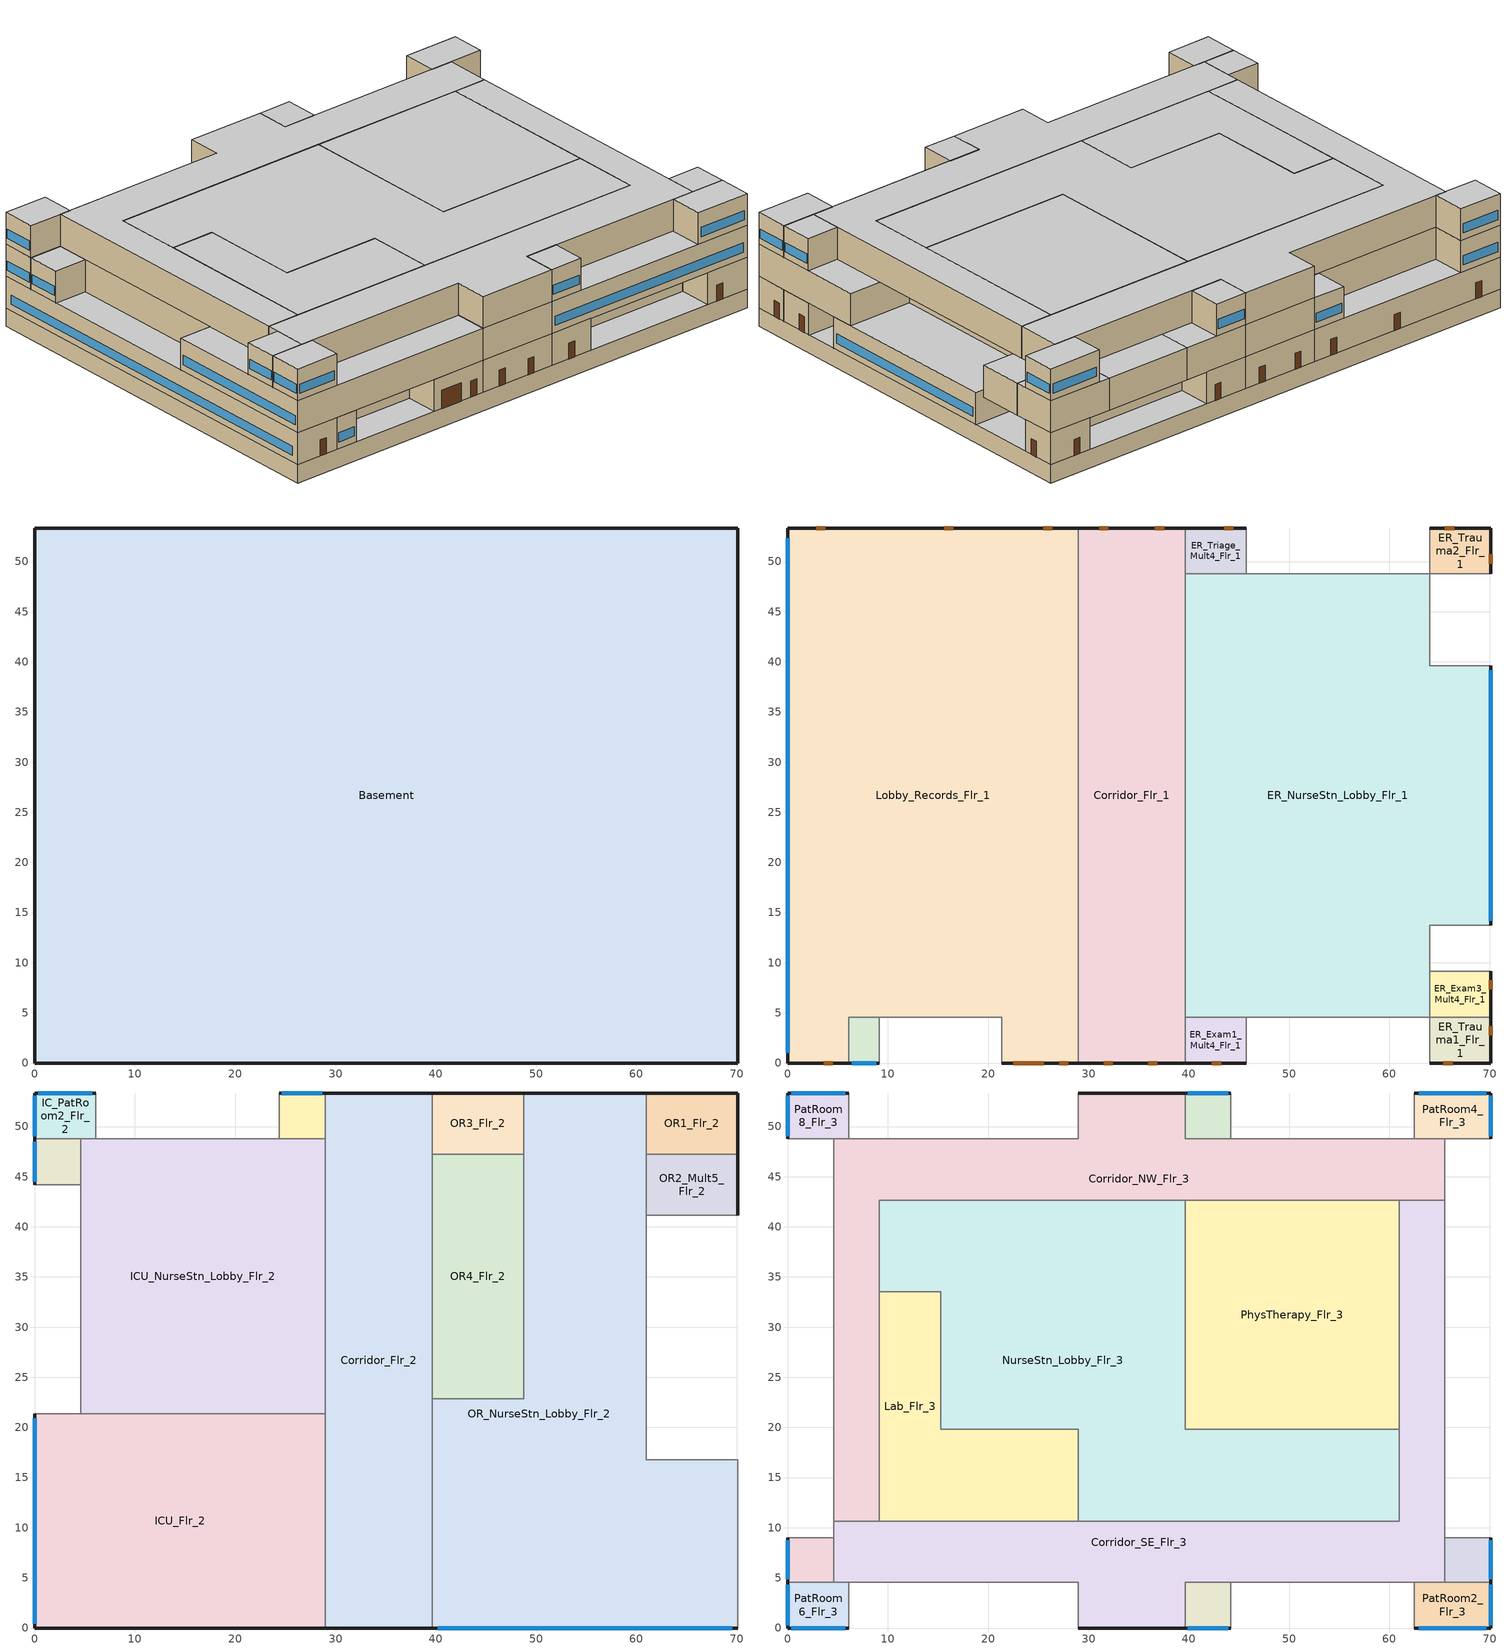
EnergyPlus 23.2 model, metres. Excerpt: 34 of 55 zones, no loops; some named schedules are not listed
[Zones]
Basement
 floor adiabatic (ext_slab_8in_with_carpet): 70.1,53.34 70.1,0 0,0 0,53.34 z-2.44
 wall ground (Basement_Wall_East_Cfactor): 70.1,0 70.1,53.34 z-2.44:0
 wall ground (Basement_Wall_North_Cfactor): 70.1,53.34 0,53.34 z-2.44:0
 wall ground (Basement_Wall_South_Cfactor): 0,0 70.1,0 z-2.44:0
 wall ground (Basement_Wall_West_Cfactor): 0,53.34 0,0 z-2.44:0
 ceiling adiabatic (int_slab_ceiling): 0,0 70.1,0 70.1,53.34 0,53.34 z0
Corridor_Flr_1
 floor adiabatic (int_slab_floor): 39.62,53.34 39.62,0 28.96,0 28.96,53.34 z0
 wall outside (nonres_ext_wall): 39.62,53.34 28.96,53.34 / 28.96,0 39.62,0 z0:4.27
 wall to Lobby_Records_Flr_1 (Air_Wall): 28.96,53.34 28.96,15.24 z0:4.27
 wall to Lobby_Records_Flr_1 (int_wall): 28.96,15.24 28.96,0 z0:4.27
 wall adiabatic (int_wall): 39.62,0 39.62,53.34 z0:4.27
 door (Swinging Door_con): 37.53,53.34 36.62,53.34 / 31.97,53.34 31.05,53.34 / 31.5,0 32.41,0 / 35.95,0 36.87,0 z0:2.13
 ceiling adiabatic (int_slab_ceiling): 28.96,53.34 28.96,0 39.62,0 39.62,53.34 z4.27
ER_Exam1_Mult4_Flr_1
 floor adiabatic (int_slab_floor): 45.72,4.57 45.72,0 39.62,0 39.62,4.57 z0
 wall outside (nonres_ext_wall): 39.62,0 45.72,0 z0:4.27
 wall adiabatic (int_wall): 45.72,0 45.72,4.57 39.62,4.57 39.62,0 z0:4.27
 door (Swinging Door_con): 42.29,0 43.2,0 z0:2.13
 ceiling adiabatic (int_slab_ceiling): 39.62,4.57 39.62,0 45.72,0 45.72,4.57 z4.27
ER_Exam3_Mult4_Flr_1
 floor adiabatic (int_slab_floor): 70.1,9.14 70.1,4.57 64.01,4.57 64.01,9.14 z0
 wall outside (nonres_ext_wall): 70.1,4.57 70.1,9.14 z0:4.27
 wall adiabatic (int_wall): 70.1,9.14 64.01,9.14 64.01,4.57 70.1,4.57 z0:4.27
 door (Swinging Door_con): 70.1,7.36 70.1,8.27 z0:2.13
 ceiling adiabatic (int_slab_ceiling): 64.01,9.14 64.01,4.57 70.1,4.57 70.1,9.14 z4.27
ER_NurseStn_Lobby_Flr_1
 floor adiabatic (int_slab_floor): 39.62,4.57 39.62,48.77 64.01,48.77 64.01,39.62 70.1,39.62 70.1,13.72 64.01,13.72 64.01,4.57 z0
 wall outside (nonres_ext_wall): 70.1,13.72 70.1,39.62 z0:4.27
 wall adiabatic (int_wall): 70.1,39.62 64.01,39.62 64.01,48.77 39.62,48.77 39.62,4.57 64.01,4.57 64.01,13.72 70.1,13.72 z0:4.27
 window (NonresWindow_U_0.36_SHGC_0.38): 70.1,14.2 70.1,39.14 z0.91:2.13
 ceiling adiabatic (int_slab_ceiling): 39.62,4.57 64.01,4.57 64.01,13.72 70.1,13.72 70.1,39.62 64.01,39.62 64.01,48.77 39.62,48.77 z4.27
ER_Trauma1_Flr_1
 floor adiabatic (int_slab_floor): 70.1,4.57 70.1,0 64.01,0 64.01,4.57 z0
 wall outside (nonres_ext_wall): 64.01,0 70.1,0 70.1,4.57 z0:4.27
 wall adiabatic (int_wall): 70.1,4.57 64.01,4.57 64.01,0 z0:4.27
 door (Swinging Door_con): 70.1,2.76 70.1,3.67 / 65.38,0 66.29,0 z0:2.13
 ceiling adiabatic (int_slab_ceiling): 64.01,4.57 64.01,0 70.1,0 70.1,4.57 z4.27
ER_Trauma2_Flr_1
 floor adiabatic (int_slab_floor): 70.1,53.34 70.1,48.77 64.01,48.77 64.01,53.34 z0
 wall outside (nonres_ext_wall): 70.1,48.77 70.1,53.34 64.01,53.34 z0:4.27
 wall adiabatic (int_wall): 64.01,53.34 64.01,48.77 70.1,48.77 z0:4.27
 door (Swinging Door_con): 70.1,49.79 70.1,50.7 / 66.43,53.34 65.52,53.34 z0:2.13
 ceiling adiabatic (int_slab_ceiling): 64.01,53.34 64.01,48.77 70.1,48.77 70.1,53.34 z4.27
ER_Triage_Mult4_Flr_1
 floor adiabatic (int_slab_floor): 45.72,53.34 45.72,48.77 39.62,48.77 39.62,53.34 z0
 wall outside (nonres_ext_wall): 45.72,53.34 39.62,53.34 z0:4.27
 wall adiabatic (int_wall): 39.62,53.34 39.62,48.77 45.72,48.77 45.72,53.34 z0:4.27
 door (Swinging Door_con): 44.45,53.34 43.53,53.34 z0:2.13
 ceiling adiabatic (int_slab_ceiling): 39.62,53.34 39.62,48.77 45.72,48.77 45.72,53.34 z4.27
Lobby_Records_Flr_1
 floor adiabatic (int_slab_floor): 0,0 0,53.34 28.96,53.34 28.96,0 21.34,0 21.34,4.57 6.1,4.57 6.1,0 z0
 wall outside (nonres_ext_wall): 21.34,0 28.96,0 / 28.96,53.34 0,53.34 0,0 6.1,0 z0:4.27
 wall adiabatic (int_wall): 6.1,0 6.1,4.57 21.34,4.57 21.34,0 z0:4.27
 window (NonresWindow_U_0.36_SHGC_0.38): 0,52.34 0,1 z0.91:2.13
 door (Swinging Door_con): 3.59,0 4.5,0 / 27.05,0 27.97,0 / 26.37,53.34 25.46,53.34 / 16.51,53.34 15.59,53.34 / 3.75,53.34 2.84,53.34 z0:2.13
 door (Overhead Door_con): 22.48,0 25.53,0 z0:2.44
 ceiling adiabatic (int_slab_ceiling): 0,0 6.1,0 6.1,4.57 21.34,4.57 21.34,0 28.96,0 28.96,53.34 0,53.34 z4.27
Office1_Mult4_Flr_1
 floor adiabatic (int_slab_floor): 9.14,4.57 9.14,0 6.1,0 6.1,4.57 z0
 wall outside (nonres_ext_wall): 6.1,0 9.14,0 z0:4.27
 wall adiabatic (int_wall): 9.14,0 9.14,4.57 6.1,4.57 6.1,0 z0:4.27
 window (NonreseastWindow_U_0.36_SHGC_0.38): 6.41,0 8.84,0 z0.91:2.13
 ceiling adiabatic (int_slab_ceiling): 6.1,4.57 6.1,0 9.14,0 9.14,4.57 z4.27
Corridor_Flr_2
 floor adiabatic (int_slab_floor): 39.62,53.34 39.62,0 28.96,0 28.96,53.34 z4.27
 wall outside (nonres_ext_wall): 39.62,53.34 28.96,53.34 / 28.96,0 39.62,0 z4.27:8.54
 wall adiabatic (int_wall): 39.62,0 39.62,53.34 / 28.96,53.34 28.96,0 z4.27:8.54
 ceiling adiabatic (int_slab_ceiling): 28.96,53.34 28.96,0 39.62,0 39.62,53.34 z8.54
ICU_Flr_2
 floor adiabatic (int_slab_floor): 28.96,21.34 28.96,0 0,0 0,21.34 z4.27
 wall outside (nonres_ext_wall): 0,21.34 0,0 28.96,0 z4.27:8.54
 wall adiabatic (int_wall): 28.96,0 28.96,21.34 0,21.34 z4.27:8.54
 window (NonresWindow_U_0.36_SHGC_0.38): 0,20.94 0,0.4 z5.18:6.4
 ceiling adiabatic (int_slab_ceiling): 0,21.34 0,0 28.96,0 28.96,21.34 z8.54
ICU_NurseStn_Lobby_Flr_2
 floor adiabatic (int_slab_floor): 4.57,21.34 4.57,48.77 28.96,48.77 28.96,21.34 z4.27
 wall adiabatic (int_wall): 28.96,21.34 28.96,48.77 4.57,48.77 4.57,21.34 28.96,21.34 z4.27:8.54
 ceiling adiabatic (int_slab_ceiling): 4.57,21.34 28.96,21.34 28.96,48.77 4.57,48.77 z8.54
IC_PatRoom1_Mult5_Flr_2
 floor adiabatic (int_slab_floor): 28.96,53.34 28.96,48.77 24.38,48.77 24.38,53.34 z4.27
 wall outside (nonres_ext_wall): 28.96,53.34 24.38,53.34 z4.27:8.54
 wall adiabatic (int_wall): 24.38,53.34 24.38,48.77 28.96,48.77 28.96,53.34 z4.27:8.54
 window (NonresWindow_U_0.36_SHGC_0.38): 28.68,53.34 24.66,53.34 z5.18:6.4
 ceiling adiabatic (int_slab_ceiling): 24.38,53.34 24.38,48.77 28.96,48.77 28.96,53.34 z8.54
IC_PatRoom2_Flr_2
 floor adiabatic (int_slab_floor): 6.1,53.34 6.1,48.77 0,48.77 0,53.34 z4.27
 wall outside (nonres_ext_wall): 6.1,53.34 0,53.34 0,48.77 z4.27:8.54
 wall adiabatic (int_wall): 0,48.77 6.1,48.77 6.1,53.34 z4.27:8.54
 window (NonresWindow_U_0.36_SHGC_0.38): 5.73,53.34 0.37,53.34 / 0,53.07 0,49.04 z5.18:6.4
 ceiling adiabatic (int_slab_ceiling): 0,53.34 0,48.77 6.1,48.77 6.1,53.34 z8.54
IC_PatRoom3_Mult6_Flr_2
 floor adiabatic (int_slab_floor): 4.57,48.77 4.57,44.2 0,44.2 0,48.77 z4.27
 wall outside (nonres_ext_wall): 0,48.77 0,44.2 z4.27:8.54
 wall adiabatic (int_wall): 0,44.2 4.57,44.2 4.57,48.77 0,48.77 z4.27:8.54
 window (NonresWindow_U_0.36_SHGC_0.38): 0,48.49 0,44.47 z5.18:6.4
 ceiling adiabatic (int_slab_ceiling): 0,48.77 0,44.2 4.57,44.2 4.57,48.77 z8.54
OR1_Flr_2
 floor adiabatic (int_slab_floor): 70.1,53.34 70.1,47.24 60.96,47.24 60.96,53.34 z4.27
 wall outside (nonres_ext_wall): 70.1,47.24 70.1,53.34 60.96,53.34 z4.27:8.54
 wall adiabatic (int_wall): 60.96,53.34 60.96,47.24 70.1,47.24 z4.27:8.54
 ceiling adiabatic (int_slab_ceiling): 60.96,53.34 60.96,47.24 70.1,47.24 70.1,53.34 z8.54
OR2_Mult5_Flr_2
 floor adiabatic (int_slab_floor): 70.1,47.24 70.1,41.15 60.96,41.15 60.96,47.24 z4.27
 wall outside (nonres_ext_wall): 70.1,41.15 70.1,47.24 z4.27:8.54
 wall adiabatic (int_wall): 70.1,47.24 60.96,47.24 60.96,41.15 70.1,41.15 z4.27:8.54
 ceiling adiabatic (int_slab_ceiling): 60.96,47.24 60.96,41.15 70.1,41.15 70.1,47.24 z8.54
OR3_Flr_2
 floor adiabatic (int_slab_floor): 48.77,53.34 48.77,47.24 39.62,47.24 39.62,53.34 z4.27
 wall outside (nonres_ext_wall): 48.77,53.34 39.62,53.34 z4.27:8.54
 wall adiabatic (int_wall): 39.62,53.34 39.62,47.24 48.77,47.24 48.77,53.34 z4.27:8.54
 ceiling adiabatic (int_slab_ceiling): 39.62,53.34 39.62,47.24 48.77,47.24 48.77,53.34 z8.54
OR4_Flr_2
 floor adiabatic (int_slab_floor): 48.77,47.24 48.77,22.86 39.62,22.86 39.62,47.24 z4.27
 wall adiabatic (int_wall): 48.77,22.86 48.77,47.24 39.62,47.24 39.62,22.86 48.77,22.86 z4.27:8.54
 ceiling adiabatic (int_slab_ceiling): 39.62,47.24 39.62,22.86 48.77,22.86 48.77,47.24 z8.54
OR_NurseStn_Lobby_Flr_2
 floor adiabatic (int_slab_floor): 39.62,0 39.62,22.86 48.77,22.86 48.77,53.34 60.96,53.34 60.96,16.76 70.1,16.76 70.1,0 z4.27
 wall outside (nonres_ext_wall): 60.96,53.34 48.77,53.34 / 39.62,0 70.1,0 z4.27:8.54
 wall adiabatic (int_wall): 70.1,0 70.1,16.76 60.96,16.76 60.96,53.34 / 48.77,53.34 48.77,22.86 39.62,22.86 39.62,0 z4.27:8.54
 window (NonreseastWindow_U_0.36_SHGC_0.38): 40.2,0 69.53,0 z5.18:6.4
 ceiling adiabatic (int_slab_ceiling): 39.62,0 70.1,0 70.1,16.76 60.96,16.76 60.96,53.34 48.77,53.34 48.77,22.86 39.62,22.86 z8.54
Corridor_NW_Flr_3
 floor adiabatic (int_slab_floor): 4.57,10.67 4.57,48.77 28.96,48.77 28.96,53.34 39.62,53.34 39.62,48.77 65.53,48.77 65.53,42.67 9.14,42.67 9.14,10.67 z8.54
 wall outside (res_ext_wall): 39.62,53.34 28.96,53.34 z8.54:12.8
 wall to NurseStn_Lobby_Flr_3 (Air_Wall): 9.14,33.58 9.14,42.67 39.62,42.67 z8.54:12.8
 wall adiabatic (int_wall): 28.96,53.34 28.96,48.77 4.57,48.77 4.57,10.67 / 65.53,42.67 65.53,48.77 39.62,48.77 39.62,53.34 z8.54:12.8
 wall to PhysTherapy_Flr_3 (int_wall): 39.62,42.67 60.96,42.67 z8.54:12.8
 wall to Lab_Flr_3 (int_wall): 9.14,10.67 9.14,33.58 z8.54:12.8
 wall to Corridor_SE_Flr_3 (Air_Wall): 60.96,42.67 65.53,42.67 / 4.57,10.67 9.14,10.67 z8.54:12.8
 ceiling adiabatic (int_slab_ceiling): 4.57,10.67 9.14,10.67 9.14,42.67 65.53,42.67 65.53,48.77 39.62,48.77 39.62,53.34 28.96,53.34 28.96,48.77 4.57,48.77 z12.8
Corridor_SE_Flr_3
 floor adiabatic (int_slab_floor): 4.57,4.57 4.57,10.67 60.96,10.67 60.96,42.67 65.53,42.67 65.53,4.57 39.62,4.57 39.62,0 28.96,0 28.96,4.57 z8.54
 wall outside (res_ext_wall): 28.96,0 39.62,0 z8.54:12.8
 wall adiabatic (int_wall): 39.62,0 39.62,4.57 65.53,4.57 65.53,42.67 / 4.57,10.67 4.57,4.57 28.96,4.57 28.96,0 z8.54:12.8
 wall to NurseStn_Lobby_Flr_3 (Air_Wall): 60.96,19.81 60.96,10.67 28.96,10.67 z8.54:12.8
 wall to PhysTherapy_Flr_3 (int_wall): 60.96,42.67 60.96,19.81 z8.54:12.8
 wall to Lab_Flr_3 (int_wall): 28.96,10.67 9.14,10.67 z8.54:12.8
 ceiling adiabatic (int_slab_ceiling): 4.57,4.57 28.96,4.57 28.96,0 39.62,0 39.62,4.57 65.53,4.57 65.53,42.67 60.96,42.67 60.96,10.67 4.57,10.67 z12.8
Lab_Flr_3
 floor adiabatic (int_slab_floor): 9.14,33.53 15.24,33.53 15.24,19.81 28.96,19.81 28.96,10.67 9.14,10.67 z8.54
 wall to NurseStn_Lobby_Flr_3 (int_wall): 28.96,10.67 28.96,19.81 15.24,19.81 15.24,33.53 9.14,33.53 z8.54:12.8
 ceiling adiabatic (int_slab_ceiling): 9.14,33.53 9.14,10.67 28.96,10.67 28.96,19.81 15.24,19.81 15.24,33.53 z12.8
NurseStn_Lobby_Flr_3
 floor adiabatic (int_slab_floor): 9.14,42.67 39.62,42.67 39.62,19.81 60.96,19.81 60.96,10.67 28.96,10.67 28.96,19.81 15.24,19.81 15.24,33.53 9.14,33.53 z8.54
 wall to PhysTherapy_Flr_3 (int_wall): 60.96,19.81 39.62,19.81 39.62,42.67 z8.54:12.8
 ceiling adiabatic (int_slab_ceiling): 9.14,42.67 9.14,33.53 15.24,33.53 15.24,19.81 28.96,19.81 28.96,10.67 60.96,10.67 60.96,19.81 39.62,19.81 39.62,42.67 z12.8
PatRoom1_Mult10_Flr_3
 floor adiabatic (int_slab_floor): 44.2,4.57 44.2,0 39.62,0 39.62,4.57 z8.54
 wall outside (res_ext_wall): 39.62,0 44.2,0 z8.54:12.8
 wall adiabatic (int_wall): 44.2,0 44.2,4.57 39.62,4.57 39.62,0 z8.54:12.8
 window (NonreseastWindow_U_0.36_SHGC_0.38): 39.9,0 43.92,0 z9.45:10.67
 ceiling adiabatic (int_slab_ceiling): 39.62,4.57 39.62,0 44.2,0 44.2,4.57 z12.8
PatRoom2_Flr_3
 floor adiabatic (int_slab_floor): 70.1,4.57 70.1,0 62.48,0 62.48,4.57 z8.54
 wall outside (res_ext_wall): 62.48,0 70.1,0 70.1,4.57 z8.54:12.8
 wall adiabatic (int_wall): 70.1,4.57 62.48,4.57 62.48,0 z8.54:12.8
 window (NonresWindow_U_0.36_SHGC_0.38): 70.1,0.27 70.1,4.3 z9.45:10.67
 window (NonreseastWindow_U_0.36_SHGC_0.38): 62.94,0 69.65,0 z9.45:10.67
 ceiling adiabatic (int_slab_ceiling): 62.48,4.57 62.48,0 70.1,0 70.1,4.57 z12.8
PatRoom3_Mult10_Flr_3
 floor adiabatic (int_slab_floor): 70.1,8.99 70.1,4.57 65.53,4.57 65.53,8.99 z8.54
 wall outside (res_ext_wall): 70.1,4.57 70.1,8.99 z8.54:12.8
 wall adiabatic (int_wall): 70.1,8.99 65.53,8.99 65.53,4.57 70.1,4.57 z8.54:12.8
 window (NonresWindow_U_0.36_SHGC_0.38): 70.1,4.84 70.1,8.73 z9.45:10.67
 ceiling adiabatic (int_slab_ceiling): 65.53,8.99 65.53,4.57 70.1,4.57 70.1,8.99 z12.8
PatRoom4_Flr_3
 floor adiabatic (int_slab_floor): 70.1,53.34 70.1,48.77 62.48,48.77 62.48,53.34 z8.54
 wall outside (res_ext_wall): 70.1,48.77 70.1,53.34 62.48,53.34 z8.54:12.8
 wall adiabatic (int_wall): 62.48,53.34 62.48,48.77 70.1,48.77 z8.54:12.8
 window (NonresWindow_U_0.36_SHGC_0.38): 70.1,49.04 70.1,53.07 / 69.65,53.34 62.94,53.34 z9.45:10.67
 ceiling adiabatic (int_slab_ceiling): 62.48,53.34 62.48,48.77 70.1,48.77 70.1,53.34 z12.8
PatRoom5_Mult10_Flr_3
 floor adiabatic (int_slab_floor): 44.2,53.34 44.2,48.77 39.62,48.77 39.62,53.34 z8.54
 wall outside (res_ext_wall): 44.2,53.34 39.62,53.34 z8.54:12.8
 wall adiabatic (int_wall): 39.62,53.34 39.62,48.77 44.2,48.77 44.2,53.34 z8.54:12.8
 window (NonresWindow_U_0.36_SHGC_0.38): 43.92,53.34 39.9,53.34 z9.45:10.67
 ceiling adiabatic (int_slab_ceiling): 39.62,53.34 39.62,48.77 44.2,48.77 44.2,53.34 z12.8
PatRoom6_Flr_3
 floor adiabatic (int_slab_floor): 6.1,4.57 6.1,0 0,0 0,4.57 z8.54
 wall outside (res_ext_wall): 0,4.57 0,0 6.1,0 z8.54:12.8
 wall adiabatic (int_wall): 6.1,0 6.1,4.57 0,4.57 z8.54:12.8
 window (NonreseastWindow_U_0.36_SHGC_0.38): 0.37,0 5.73,0 z9.45:10.67
 window (NonresWindow_U_0.36_SHGC_0.38): 0,4.3 0,0.27 z9.45:10.67
 ceiling adiabatic (int_slab_ceiling): 0,4.57 0,0 6.1,0 6.1,4.57 z12.8
PatRoom7_Mult10_Flr_3
 floor adiabatic (int_slab_floor): 4.57,8.99 4.57,4.57 0,4.57 0,8.99 z8.54
 wall outside (res_ext_wall): 0,8.99 0,4.57 z8.54:12.8
 wall adiabatic (int_wall): 0,4.57 4.57,4.57 4.57,8.99 0,8.99 z8.54:12.8
 window (NonresWindow_U_0.36_SHGC_0.38): 0,8.73 0,4.84 z9.45:10.67
 ceiling adiabatic (int_slab_ceiling): 0,8.99 0,4.57 4.57,4.57 4.57,8.99 z12.8
PatRoom8_Flr_3
 floor adiabatic (int_slab_floor): 6.1,53.34 6.1,48.77 0,48.77 0,53.34 z8.54
 wall outside (res_ext_wall): 6.1,53.34 0,53.34 0,48.77 z8.54:12.8
 wall adiabatic (int_wall): 0,48.77 6.1,48.77 6.1,53.34 z8.54:12.8
 window (NonresWindow_U_0.36_SHGC_0.38): 5.73,53.34 0.37,53.34 / 0,53.07 0,49.04 z9.45:10.67
 ceiling adiabatic (int_slab_ceiling): 0,53.34 0,48.77 6.1,48.77 6.1,53.34 z12.8
PhysTherapy_Flr_3
 floor adiabatic (int_slab_floor): 60.96,42.67 60.96,19.81 39.62,19.81 39.62,42.67 z8.54
 ceiling adiabatic (int_slab_ceiling): 39.62,42.67 39.62,19.81 60.96,19.81 60.96,42.67 z12.8
[Building]
Hospital: Loads convergence tolerance value=0.04; Maximum number of warmup days=15; Minimum number of warmup days=6; North axis=-90; Solar distribution=MinimalShadowing; Temperature convergence tolerance value=0.2; Terrain=City
[Site:GroundTemperature:FCfactorMethod]
January ground temperature=7.1; February ground temperature=3; March ground temperature=-1; April ground temperature=0.8; May ground temperature=-0.2; June ground temperature=4.8; July ground temperature=6.1; August ground temperature=13.7; September ground temperature=22.2; October ground temperature=22.7; November ground temperature=21.7; December ground temperature=18.5
[Site:Location]
Denver-Aurora-Buckley.AFB_CO_USA WMO=724695: Elevation=1726; Latitude=39.72; Longitude=-104.75; Time zone=-7
[Site:WaterMainsTemperature]
Annual average outdoor air temperature=9.95; Calculation method=Correlation; Maximum difference in monthly average outdoor air temperatures=23.7
[SizingPeriod:DesignDay] Barometric pressure=82237; Day of month=21; Daylight saving time indicator=No; Dry bulb temperature range modifier type=DefaultMultipliers; Humidity condition type=WetBulb; Rain indicator=No; Snow indicator=No
Name | Ashrae clear sky optical depth for beam irradiance taub | Ashrae clear sky optical depth for diffuse irradiance taud | Daily dry bulb temperature range | Day type | Maximum dry bulb temperature | Month | Solar model indicator | Wetbulb or dewpoint at maximum dry bulb | Wind direction | Wind speed | Sky clearness
Denver-Aurora-Buckley.AFB_CO_USA Ann Clg .4% Condns DB=>MWB | 0.423 | 2.02 | 14.8 | SummerDesignDay | 33.9 | 7 | ASHRAETau | 15 | 30 | 3.6
Denver-Aurora-Buckley.AFB_CO_USA Ann Htg 99.6% Condns DB |  |  | 0 | WinterDesignDay | -17.9 | 12 | ASHRAEClearSky | -17.9 | 180 | 2.5 | 0
[Construction]
Air_Wall: Air_Wall_Material
InteriorFurnishings: Std Wood 6inch
NonresWindow_U_0.36_SHGC_0.38: Nonres Window Glazing Layer
NonreseastWindow_U_0.36_SHGC_0.38: Nonres East Glazing Layer
Overhead Door_con: Overhead Door_con Panel
Swinging Door_con: Opaque Door panel_con
ext_slab_8in_with_carpet: 200mm Normalweight concrete floor, CP02 CARPET PAD
int_slab_ceiling: CP02 CARPET PAD, 100mm Normalweight concrete floor
int_slab_floor: 100mm Normalweight concrete floor, CP02 CARPET PAD
int_wall: G01 13mm gypsum board, G01 13mm gypsum board
nonres_ext_wall: 200mm Normalweight concrete wall, Nonres_Exterior_Wall_Insulation, G01 13mm gypsum board
res_ext_wall: 200mm Normalweight concrete wall, Res_Exterior_Wall_Insulation, G01 13mm gypsum board
[Construction:CfactorUndergroundWall] C factor=0.675682; Height=2.439
Basement_Wall_East_Cfactor; Basement_Wall_North_Cfactor; Basement_Wall_South_Cfactor; Basement_Wall_West_Cfactor
[Material]
Name | Conductivity | Density | Roughness | Specific heat | Thickness | Solar absorptance | Thermal absorptance | Visible absorptance
100mm Normalweight concrete floor | 2.31 | 2322 | MediumRough | 832 | 0.1016
200mm Normalweight concrete floor; 200mm Normalweight concrete wall | 2.31 | 2322 | MediumRough | 832 | 0.2032
G01 13mm gypsum board | 0.16 | 800 | Smooth | 1090 | 0.0127 | 0.7 | 0.9 | 0.5
Std Wood 6inch | 0.12 | 540 | MediumSmooth | 1210 | 0.15 | 0.7 | 0.9 | 0.7
[Material:NoMass] Solar absorptance=0.7; Thermal absorptance=0.9
Name | Roughness | Thermal resistance | Visible absorptance
Air_Wall_Material | Rough | 0.207949
CP02 CARPET PAD | VeryRough | 0.21648 | 0.8
Nonres_Exterior_Wall_Insulation | MediumSmooth | 1.63975 | 0.7
Opaque Door panel_con | MediumRough | 0.475964 | 0.7
Overhead Door_con Panel | MediumRough | 0.567742 | 0.7
Res_Exterior_Wall_Insulation | MediumSmooth | 1.88434 | 0.7
[WindowMaterial:SimpleGlazingSystem] Solar heat gain coefficient=0.38; U factor=2.04417; Visible transmittance=0.418
Nonres East Glazing Layer; Nonres Window Glazing Layer
[Daylighting:Controls]
Lobby_Records_Flr_1_DaylCtrl: Daylighting reference point name 1=Lobby_Records_Flr_1_DaylRefPt1; Fraction of lights controlled by reference point 1=0.15; Illuminance setpoint at reference point 1=269; Daylighting method=SplitFlux; Glare calculation azimuth angle of view direction clockwise from zone y axis=270; Glare calculation daylighting reference point=Lobby_Records_Flr_1_DaylRefPt1; Lighting control type=ContinuousOff; Maximum allowable discomfort glare index=22; Minimum input power fraction for continuous or continuousoff dimming control=0.2; Minimum light output fraction for continuous or continuousoff dimming control=0.2; Number of stepped control steps=3; Probability lighting will be reset when needed in manual stepped control=1; Zone or space=Lobby_Records_Flr_1
[ElectricEquipment] Design level calculation method=EquipmentLevel; End use subcategory=MiscPlug; Fraction latent=0; Fraction lost=0; Fraction radiant=0.5
Name | Design level | Schedule | Zone or zonelist or space or spacelist
Basement_MiscPlug_Equip | 30176.5 | BLDG_EQUIP_SCH | Basement
ER_Exam1_Mult4_Flr_1_MiscPlug_Equip | 449.8365 | BLDG_EQUIP_EXTD_SCH | ER_Exam1_Mult4_Flr_1
ER_Exam3_Mult4_Flr_1_MiscPlug_Equip | 449.8365 | BLDG_EQUIP_EXTD_SCH | ER_Exam3_Mult4_Flr_1
ER_NurseStn_Lobby_Flr_1_MiscPlug_Equip | 18077 | BLDG_EQUIP_EXTD_SCH | ER_NurseStn_Lobby_Flr_1
ER_Trauma1_Flr_1_MiscPlug_Equip | 1199.56 | BLDG_EQUIP_EXTD_SCH | ER_Trauma1_Flr_1
ER_Trauma2_Flr_1_MiscPlug_Equip | 1199.56 | BLDG_EQUIP_EXTD_SCH | ER_Trauma2_Flr_1
ER_Triage_Mult4_Flr_1_MiscPlug_Equip | 599.9803 | BLDG_EQUIP_EXTD_SCH | ER_Triage_Mult4_Flr_1
ICU_Flr_2_MiscPlug_Equip | 19947.9 | BLDG_EQUIP_EXTD_SCH | ICU_Flr_2
ICU_NurseStn_Lobby_Flr_2_MiscPlug_Equip | 14391.9 | BLDG_EQUIP_EXTD_SCH | ICU_NurseStn_Lobby_Flr_2
IC_PatRoom1_Mult5_Flr_2_MiscPlug_Equip | 674.7548 | BLDG_EQUIP_EXTD_SCH | IC_PatRoom1_Mult5_Flr_2
IC_PatRoom2_Flr_2_MiscPlug_Equip | 899.673 | BLDG_EQUIP_EXTD_SCH | IC_PatRoom2_Flr_2
IC_PatRoom3_Mult6_Flr_2_MiscPlug_Equip | 674.7548 | BLDG_EQUIP_EXTD_SCH | IC_PatRoom3_Mult6_Flr_2
Lab_Flr_3_MiscPlug_Equip | 11395.9 | BLDG_EQUIP_SCH | Lab_Flr_3
Lobby_Records_Flr_1_MiscPlug_Equip | 1592.8 | BLDG_EQUIP_SCH | Lobby_Records_Flr_1
NurseStn_Lobby_Flr_3_MiscPlug_Equip | 10136 | BLDG_EQUIP_EXTD_SCH | NurseStn_Lobby_Flr_3
OR1_Flr_2_MiscPlug_Equip | 2399.13 | BLDG_EQUIP_SCH | OR1_Flr_2
OR2_Mult5_Flr_2_MiscPlug_Equip | 2399.13 | BLDG_EQUIP_SCH | OR2_Mult5_Flr_2
OR3_Flr_2_MiscPlug_Equip | 2399.13 | BLDG_EQUIP_SCH | OR3_Flr_2
OR4_Flr_2_MiscPlug_Equip | 9596.51 | BLDG_EQUIP_SCH | OR4_Flr_2
OR_NurseStn_Lobby_Flr_2_MiscPlug_Equip | 11331.5 | BLDG_EQUIP_EXTD_SCH | OR_NurseStn_Lobby_Flr_2
Office1_Mult4_Flr_1_MiscPlug_Equip | 164.9958 | BLDG_EQUIP_SCH | Office1_Mult4_Flr_1
PatRoom1_Mult10_Flr_3_MiscPlug_Equip | 449.8365 | BLDG_EQUIP_EXTD_SCH | PatRoom1_Mult10_Flr_3
PatRoom2_Flr_3_MiscPlug_Equip | 749.7275 | BLDG_EQUIP_EXTD_SCH | PatRoom2_Flr_3
PatRoom3_Mult10_Flr_3_MiscPlug_Equip | 434.8813 | BLDG_EQUIP_EXTD_SCH | PatRoom3_Mult10_Flr_3
PatRoom4_Flr_3_MiscPlug_Equip | 749.7275 | BLDG_EQUIP_EXTD_SCH | PatRoom4_Flr_3
PatRoom5_Mult10_Flr_3_MiscPlug_Equip | 449.8365 | BLDG_EQUIP_EXTD_SCH | PatRoom5_Mult10_Flr_3
PatRoom6_Flr_3_MiscPlug_Equip | 599.782 | BLDG_EQUIP_EXTD_SCH | PatRoom6_Flr_3
PatRoom7_Mult10_Flr_3_MiscPlug_Equip | 434.8813 | BLDG_EQUIP_EXTD_SCH | PatRoom7_Mult10_Flr_3
PatRoom8_Flr_3_MiscPlug_Equip | 599.782 | BLDG_EQUIP_EXTD_SCH | PatRoom8_Flr_3
PhysTherapy_Flr_3_MiscPlug_Equip | 7872.14 | BLDG_EQUIP_SCH | PhysTherapy_Flr_3
[Exterior:FuelEquipment] Fuel use type=Electricity
Name | Design level | End use subcategory | Schedule
Elevators | 162963 | ElevatorLift | BLDG_ELEVATORS
Elevators_Lights_Fan | 501 | ElevatorLightsFan | ELEV_LIGHT_FAN_SCH_ADD_DF
[Exterior:Lights]
Exterior_Lights: Control option=AstronomicalClock; Design level=9863; End use subcategory=General; Schedule=Exterior_Lgt_ALWAYS_ON
[InternalMass] Construction=InteriorFurnishings
Name | Zone or zonelist | Surface area
Basement_InternalMass_1 | Basement | 7478.69
Corridor_Flr_1_InternalMass_1 | Corridor_Flr_1 | 1138.06
Corridor_Flr_2_InternalMass_1 | Corridor_Flr_2 | 1138.06
Corridor_NW_Flr_3_InternalMass_1 | Corridor_NW_Flr_3 | 1133.42
Corridor_SE_Flr_3_InternalMass_1 | Corridor_SE_Flr_3 | 1133.42
ER_Exam1_Mult4_Flr_1_InternalMass_1 | ER_Exam1_Mult4_Flr_1 | 55.7418
ER_Exam3_Mult4_Flr_1_InternalMass_1 | ER_Exam3_Mult4_Flr_1 | 55.7418
ER_NurseStn_Lobby_Flr_1_InternalMass_1 | ER_NurseStn_Lobby_Flr_1 | 2471.22
ER_Trauma1_Flr_1_InternalMass_1 | ER_Trauma1_Flr_1 | 55.7418
ER_Trauma2_Flr_1_InternalMass_1 | ER_Trauma2_Flr_1 | 55.7418
ER_Triage_Mult4_Flr_1_InternalMass_1 | ER_Triage_Mult4_Flr_1 | 55.7418
ICU_Flr_2_InternalMass_1 | ICU_Flr_2 | 1235.93
ICU_NurseStn_Lobby_Flr_2_InternalMass_1 | ICU_NurseStn_Lobby_Flr_2 | 1337.54
IC_PatRoom1_Mult5_Flr_2_InternalMass_1 | IC_PatRoom1_Mult5_Flr_2 | 41.8064
IC_PatRoom2_Flr_2_InternalMass_1 | IC_PatRoom2_Flr_2 | 55.7418
IC_PatRoom3_Mult6_Flr_2_InternalMass_1 | IC_PatRoom3_Mult6_Flr_2 | 41.8064
Lab_Flr_3_InternalMass_1 | Lab_Flr_3 | 529.5473
Lobby_Records_Flr_1_InternalMass_1 | Lobby_Records_Flr_1 | 2949.62
NurseStn_Lobby_Flr_3_InternalMass_1 | NurseStn_Lobby_Flr_3 | 1811.61
OR1_Flr_2_InternalMass_1 | OR1_Flr_2 | 111.4836
OR2_Mult5_Flr_2_InternalMass_1 | OR2_Mult5_Flr_2 | 111.4836
OR3_Flr_2_InternalMass_1 | OR3_Flr_2 | 111.4836
OR4_Flr_2_InternalMass_1 | OR4_Flr_2 | 445.9346
OR_NurseStn_Lobby_Flr_2_InternalMass_1 | OR_NurseStn_Lobby_Flr_2 | 2025.29
Office1_Mult4_Flr_1_InternalMass_1 | Office1_Mult4_Flr_1 | 27.8709
PatRoom1_Mult10_Flr_3_InternalMass_1 | PatRoom1_Mult10_Flr_3 | 41.8064
PatRoom2_Flr_3_InternalMass_1 | PatRoom2_Flr_3 | 69.6773
PatRoom3_Mult10_Flr_3_InternalMass_1 | PatRoom3_Mult10_Flr_3 | 40.4165
PatRoom4_Flr_3_InternalMass_1 | PatRoom4_Flr_3 | 69.6773
PatRoom5_Mult10_Flr_3_InternalMass_1 | PatRoom5_Mult10_Flr_3 | 41.8064
PatRoom6_Flr_3_InternalMass_1 | PatRoom6_Flr_3 | 55.7418
PatRoom7_Mult10_Flr_3_InternalMass_1 | PatRoom7_Mult10_Flr_3 | 40.4165
PatRoom8_Flr_3_InternalMass_1 | PatRoom8_Flr_3 | 55.7418
PhysTherapy_Flr_3_InternalMass_1 | PhysTherapy_Flr_3 | 975.4819
[Lights] Design level calculation method=Watts/Area; End use subcategory=LightsWired; Fraction radiant=0.7; Fraction replaceable=1; Fraction visible=0.2; Return air fraction=0; Return air fraction calculated from plenum temperature=No
Name | Schedule | Watts per zone floor area | Zone or zonelist or space or spacelist
Basement_Lights | BLDG_LIGHT_OFFICE_BSMT_SCH | 6.8889 | Basement
Corridor_Flr_1_Lights | BLDG_LIGHT_CORRIDOR_SCH | 7.64238 | Corridor_Flr_1
Corridor_Flr_2_Lights | BLDG_LIGHT_CORRIDOR_SCH | 7.64238 | Corridor_Flr_2
Corridor_NW_Flr_3_Lights | BLDG_LIGHT_CORRIDOR_SCH | 7.64238 | Corridor_NW_Flr_3
Corridor_SE_Flr_3_Lights | BLDG_LIGHT_CORRIDOR_SCH | 7.64238 | Corridor_SE_Flr_3
ER_Exam1_Mult4_Flr_1_Lights | BLDG_LIGHT_EXAM_SCH | 15.0695 | ER_Exam1_Mult4_Flr_1
ER_Exam3_Mult4_Flr_1_Lights | BLDG_LIGHT_EXAM_SCH | 15.0695 | ER_Exam3_Mult4_Flr_1
ER_NurseStn_Lobby_Flr_1_Lights | BLDG_LIGHT_NURSEFLR1_SCH | 11.1729 | ER_NurseStn_Lobby_Flr_1
ER_Trauma1_Flr_1_Lights | BLDG_LIGHT_EXTD_SCH | 15.0695 | ER_Trauma1_Flr_1
ER_Trauma2_Flr_1_Lights | BLDG_LIGHT_EXTD_SCH | 15.0695 | ER_Trauma2_Flr_1
ER_Triage_Mult4_Flr_1_Lights | BLDG_LIGHT_EXTD_SCH | 15.0695 | ER_Triage_Mult4_Flr_1
ICU_Flr_2_Lights | BLDG_LIGHT_EXTD_SCH | 13.4549 | ICU_Flr_2
ICU_NurseStn_Lobby_Flr_2_Lights | BLDG_LIGHT_EXTD_SCH | 12.5938 | ICU_NurseStn_Lobby_Flr_2
IC_PatRoom1_Mult5_Flr_2_Lights | BLDG_LIGHT_EXTD_SCH | 13.4549 | IC_PatRoom1_Mult5_Flr_2
IC_PatRoom2_Flr_2_Lights | BLDG_LIGHT_EXTD_SCH | 13.4549 | IC_PatRoom2_Flr_2
IC_PatRoom3_Mult6_Flr_2_Lights | BLDG_LIGHT_EXTD_SCH | 13.4549 | IC_PatRoom3_Mult6_Flr_2
Lab_Flr_3_Lights | BLDG_LIGHT_SCH | 14.316 | Lab_Flr_3
Lobby_Records_Flr_1_Lights | BLDG_LIGHT_LOBBYFLR1_SCH | 8.79411 | Lobby_Records_Flr_1
NurseStn_Lobby_Flr_3_Lights | BLDG_LIGHT_NURSEFLR234_SCH | 10.4625 | NurseStn_Lobby_Flr_3
OR1_Flr_2_Lights | BLDG_LIGHT_SCH | 24.3264 | OR1_Flr_2
OR2_Mult5_Flr_2_Lights | BLDG_LIGHT_SCH | 24.3264 | OR2_Mult5_Flr_2
OR3_Flr_2_Lights | BLDG_LIGHT_SCH | 24.3264 | OR3_Flr_2
OR4_Flr_2_Lights | BLDG_LIGHT_SCH | 24.3264 | OR4_Flr_2
OR_NurseStn_Lobby_Flr_2_Lights | BLDG_LIGHT_NURSEFLR234_SCH | 10.4625 | OR_NurseStn_Lobby_Flr_2
Office1_Mult4_Flr_1_Lights | BLDG_LIGHT_OFFICE_SCH | 6.8889 | Office1_Mult4_Flr_1
PatRoom1_Mult10_Flr_3_Lights | BLDG_LIGHT_EXTD_SCH | 7.31946 | PatRoom1_Mult10_Flr_3
PatRoom2_Flr_3_Lights | BLDG_LIGHT_EXTD_SCH | 7.31946 | PatRoom2_Flr_3
PatRoom3_Mult10_Flr_3_Lights | BLDG_LIGHT_EXTD_SCH | 7.31946 | PatRoom3_Mult10_Flr_3
PatRoom4_Flr_3_Lights | BLDG_LIGHT_EXTD_SCH | 7.31946 | PatRoom4_Flr_3
PatRoom5_Mult10_Flr_3_Lights | BLDG_LIGHT_EXTD_SCH | 7.31946 | PatRoom5_Mult10_Flr_3
PatRoom6_Flr_3_Lights | BLDG_LIGHT_EXTD_SCH | 7.31946 | PatRoom6_Flr_3
PatRoom7_Mult10_Flr_3_Lights | BLDG_LIGHT_EXTD_SCH | 7.31946 | PatRoom7_Mult10_Flr_3
PatRoom8_Flr_3_Lights | BLDG_LIGHT_EXTD_SCH | 7.31946 | PatRoom8_Flr_3
PhysTherapy_Flr_3_Lights | BLDG_LIGHT_RADIOLOGY_SCH | 9.79516 | PhysTherapy_Flr_3
[People] Activity level schedule=ACTIVITY_SCH; Air velocity schedule=AIR_VELO_SCH; Clothing insulation calculation method=ClothingInsulationSchedule; Clothing insulation schedule=CLOTHING_SCH; Enable ashrae 55 comfort warnings=No; Fraction radiant=0.3; Mean radiant temperature calculation type=ZoneAveraged; Number of people calculation method=People; Sensible heat fraction=Autocalculate; Thermal comfort model 1 type=Fanger; Work efficiency schedule=WORK_EFF_SCH
Name | Number of people | Number of people schedule | Zone or zonelist or space or spacelist
Basement | 100.5885 | BLDG_OCC_SCH | Basement
Corridor_Flr_1 | 6.1228 | BLDG_OCC_EXTD_SCH | Corridor_Flr_1
Corridor_Flr_2 | 6.1228 | BLDG_OCC_EXTD_SCH | Corridor_Flr_2
Corridor_NW_Flr_3 | 6.0978 | BLDG_OCC_EXTD_SCH | Corridor_NW_Flr_3
Corridor_SE_Flr_3 | 6.0978 | BLDG_OCC_EXTD_SCH | Corridor_SE_Flr_3
ER_Exam1_Mult4_Flr_1 | 5.9976 | BLDG_OCC_EXTD_SCH | ER_Exam1_Mult4_Flr_1
ER_Exam3_Mult4_Flr_1 | 5.9976 | BLDG_OCC_EXTD_SCH | ER_Exam3_Mult4_Flr_1
ER_NurseStn_Lobby_Flr_1 | 17.7269 | BLDG_OCC_EXTD_SCH | ER_NurseStn_Lobby_Flr_1
ER_Trauma1_Flr_1 | 5.9976 | BLDG_OCC_EXTD_SCH | ER_Trauma1_Flr_1
ER_Trauma2_Flr_1 | 5.9976 | BLDG_OCC_EXTD_SCH | ER_Trauma2_Flr_1
ER_Triage_Mult4_Flr_1 | 5.9976 | BLDG_OCC_EXTD_SCH | ER_Triage_Mult4_Flr_1
ICU_Flr_2 | 33.2462 | BLDG_OCC_EXTD_SCH | ICU_Flr_2
ICU_NurseStn_Lobby_Flr_2 | 9.5946 | BLDG_OCC_EXTD_SCH | ICU_NurseStn_Lobby_Flr_2
IC_PatRoom1_Mult5_Flr_2 | 1.1244 | BLDG_OCC_EXTD_SCH | IC_PatRoom1_Mult5_Flr_2
IC_PatRoom2_Flr_2 | 1.4994 | BLDG_OCC_EXTD_SCH | IC_PatRoom2_Flr_2
IC_PatRoom3_Mult6_Flr_2 | 1.1244 | BLDG_OCC_EXTD_SCH | IC_PatRoom3_Mult6_Flr_2
Lab_Flr_3 | 14.2446 | BLDG_OCC_SCH | Lab_Flr_3
Lobby_Records_Flr_1 | 21.1586 | BLDG_OCC_SCH | Lobby_Records_Flr_1
NurseStn_Lobby_Flr_3 | 12.9952 | BLDG_OCC_EXTD_SCH | NurseStn_Lobby_Flr_3
OR1_Flr_2 | 2.9988 | BLDG_OCC_SCH | OR1_Flr_2
OR2_Mult5_Flr_2 | 2.9988 | BLDG_OCC_SCH | OR2_Mult5_Flr_2
OR3_Flr_2 | 2.9988 | BLDG_OCC_SCH | OR3_Flr_2
OR4_Flr_2 | 11.9956 | BLDG_OCC_SCH | OR4_Flr_2
OR_NurseStn_Lobby_Flr_2 | 14.528 | BLDG_OCC_EXTD_SCH | OR_NurseStn_Lobby_Flr_2
Office1_Mult4_Flr_1 | 1.05 | BLDG_OCC_SCH | Office1_Mult4_Flr_1
PatRoom1_Mult10_Flr_3 | 1.1244 | BLDG_OCC_EXTD_SCH | PatRoom1_Mult10_Flr_3
PatRoom2_Flr_3 | 1.8744 | BLDG_OCC_EXTD_SCH | PatRoom2_Flr_3
PatRoom3_Mult10_Flr_3 | 1.0873 | BLDG_OCC_EXTD_SCH | PatRoom3_Mult10_Flr_3
PatRoom4_Flr_3 | 1.8744 | BLDG_OCC_EXTD_SCH | PatRoom4_Flr_3
PatRoom5_Mult10_Flr_3 | 1.1244 | BLDG_OCC_EXTD_SCH | PatRoom5_Mult10_Flr_3
PatRoom6_Flr_3 | 1.4994 | BLDG_OCC_EXTD_SCH | PatRoom6_Flr_3
PatRoom7_Mult10_Flr_3 | 1.0873 | BLDG_OCC_EXTD_SCH | PatRoom7_Mult10_Flr_3
PatRoom8_Flr_3 | 1.4994 | BLDG_OCC_EXTD_SCH | PatRoom8_Flr_3
PhysTherapy_Flr_3 | 26.2404 | BLDG_OCC_SCH | PhysTherapy_Flr_3
[Zone] Floor area=Autocalculate; Part of total floor area=Yes; Type=1
Name | Ceiling height | Multiplier | Volume
Basement | 2.439 | 1 | 9120.27
Corridor_Flr_1; Corridor_Flr_2 | 4.2683 | 1 | 2428.79
Corridor_NW_Flr_3; Corridor_SE_Flr_3 | 4.2683 | 1 | 2418.88
ER_Exam1_Mult4_Flr_1; ER_Exam3_Mult4_Flr_1; ER_Triage_Mult4_Flr_1 | 4.2683 | 4 | 118.96
ER_NurseStn_Lobby_Flr_1 | 4.2683 | 1 | 5273.95
ER_Trauma1_Flr_1; ER_Trauma2_Flr_1; IC_PatRoom2_Flr_2; PatRoom6_Flr_3; PatRoom8_Flr_3 | 4.2683 | 1 | 118.96
ICU_Flr_2 | 4.2683 | 1 | 2637.63
ICU_NurseStn_Lobby_Flr_2 | 4.2683 | 1 | 2854.51
IC_PatRoom1_Mult5_Flr_2 | 4.2683 | 5 | 89.21
IC_PatRoom3_Mult6_Flr_2 | 4.2683 | 6 | 89.21
Lab_Flr_3 | 4.2683 | 1 | 1129.43
Lobby_Records_Flr_1 | 4.2683 | 1 | 6294.92
NurseStn_Lobby_Flr_3 | 4.2683 | 1 | 3866.25
OR1_Flr_2; OR3_Flr_2 | 4.2683 | 1 | 237.91
OR2_Mult5_Flr_2 | 4.2683 | 5 | 237.91
OR4_Flr_2 | 4.2683 | 1 | 951.7
OR_NurseStn_Lobby_Flr_2 | 4.2683 | 1 | 4322.24
Office1_Mult4_Flr_1 | 4.2683 | 5 | 59.5
PatRoom1_Mult10_Flr_3; PatRoom5_Mult10_Flr_3 | 4.2683 | 10 | 89.21
PatRoom2_Flr_3; PatRoom4_Flr_3 | 4.2683 | 1 | 148.71
PatRoom3_Mult10_Flr_3; PatRoom7_Mult10_Flr_3 | 4.2683 | 10 | 86.26
PhysTherapy_Flr_3 | 4.2683 | 1 | 2081.82
[ZoneInfiltration:DesignFlowRate] Constant term coefficient=0; Design flow rate calculation method=Flow/ExteriorArea; Flow rate per exterior surface area=0.00056896; Schedule=INFIL_SCH_PNNL; Temperature term coefficient=0; Velocity squared term coefficient=0; Velocity term coefficient=0.224
Name | Zone or zonelist or space or spacelist
Basement_Infiltration | Basement
Corridor_Flr_1_Infiltration | Corridor_Flr_1
Corridor_Flr_2_Infiltration | Corridor_Flr_2
Corridor_NW_Flr_3_Infiltration | Corridor_NW_Flr_3
Corridor_SE_Flr_3_Infiltration | Corridor_SE_Flr_3
ER_Exam1_Mult4_Flr_1_Infiltration | ER_Exam1_Mult4_Flr_1
ER_Exam3_Mult4_Flr_1_Infiltration | ER_Exam3_Mult4_Flr_1
ER_NurseStn_Lobby_Flr_1_Infiltration | ER_NurseStn_Lobby_Flr_1
ER_Trauma1_Flr_1_Infiltration | ER_Trauma1_Flr_1
ER_Trauma2_Flr_1_Infiltration | ER_Trauma2_Flr_1
ER_Triage_Mult4_Flr_1_Infiltration | ER_Triage_Mult4_Flr_1
ICU_Flr_2_Infiltration | ICU_Flr_2
ICU_NurseStn_Lobby_Flr_2_Infiltration | ICU_NurseStn_Lobby_Flr_2
IC_PatRoom1_Mult5_Flr_2_Infiltration | IC_PatRoom1_Mult5_Flr_2
IC_PatRoom2_Flr_2_Infiltration | IC_PatRoom2_Flr_2
IC_PatRoom3_Mult6_Flr_2_Infiltration | IC_PatRoom3_Mult6_Flr_2
Lab_Flr_3_Infiltration | Lab_Flr_3
Lobby_Records_Flr_1_Infiltration | Lobby_Records_Flr_1
NurseStn_Lobby_Flr_3_Infiltration | NurseStn_Lobby_Flr_3
OR1_Flr_2_Infiltration | OR1_Flr_2
OR2_Mult5_Flr_2_Infiltration | OR2_Mult5_Flr_2
OR3_Flr_2_Infiltration | OR3_Flr_2
OR4_Flr_2_Infiltration | OR4_Flr_2
OR_NurseStn_Lobby_Flr_2_Infiltration | OR_NurseStn_Lobby_Flr_2
Office1_Mult4_Flr_1_Infiltration | Office1_Mult4_Flr_1
PatRoom1_Mult10_Flr_3_Infiltration | PatRoom1_Mult10_Flr_3
PatRoom2_Flr_3_Infiltration | PatRoom2_Flr_3
PatRoom3_Mult10_Flr_3_Infiltration | PatRoom3_Mult10_Flr_3
PatRoom4_Flr_3_Infiltration | PatRoom4_Flr_3
PatRoom5_Mult10_Flr_3_Infiltration | PatRoom5_Mult10_Flr_3
PatRoom6_Flr_3_Infiltration | PatRoom6_Flr_3
PatRoom7_Mult10_Flr_3_Infiltration | PatRoom7_Mult10_Flr_3
PatRoom8_Flr_3_Infiltration | PatRoom8_Flr_3
PhysTherapy_Flr_3_Infiltration | PhysTherapy_Flr_3
[Schedule:Compact]
ACTIVITY_SCH: Through: 12/31, For: AllDays, Until: 24:00, 120
AIR_VELO_SCH: Through: 12/31, For: AllDays, Until: 24:00, 0.2
BLDG_ELEVATORS: Through: 12/31, For: SummerDesignDay, Until: 24:00, 1, For: WinterDesignDay, Until: 24:00, 0.2, For: Weekdays, Until: 07:00, 0.2, Until: 08:00, 0.5, Until: 09:00, 0.75, Until: 10:00, 1, Until: 11:00, 1, Until: 12:00, 1, Until: 13:00, 0.75, Until: 14:00, 1, Until: 15:00, 1, Until: 16:00, 1, Until: 17:00, 1, Until: 18:00, 1, Until: 19:00, 0.52, Until: 20:00, 0.52, Until: 21:00, 0.52, Until: 22:00, 0.28, Until: 24:00, 0.2, For: Saturday, Until: 07:00, 0.2, Until: 08:00, 0.4, Until: 09:00, 0.46, Until: 10:00, 0.7, Until: 11:00, 0.7, Until: 12:00, 0.7, Until: 13:00, 0.51, Until: 14:00, 0.51, Until: 15:00, 0.51, Until: 16:00, 0.51, Until: 17:00, 0.51, Until: 18:00, 0.25, Until: 24:00, 0.2, For: AllOtherDays, Until: 08:00, 0.2, Until: 16:00, 0.4, Until: 24:00, 0.2
BLDG_EQUIP_EXTD_SCH: Through: 12/31, For: Weekdays, Until: 07:00, 0.4, Until: 08:00, 0.7, Until: 16:00, 0.9, Until: 23:00, 0.6, Until: 24:00, 0.4, For: SummerDesignDay, Until: 24:00, 1, For: WinterDesignDay, Until: 24:00, 0, For: Saturday, Until: 07:00, 0.4, Until: 08:00, 0.5, Until: 18:00, 0.65, Until: 24:00, 0.4, For: Sunday Holidays AllOtherDays, Until: 08:00, 0.4, Until: 16:00, 0.6, Until: 24:00, 0.4
BLDG_EQUIP_SCH: Through: 12/31, For: Weekdays, Until: 07:00, 0.349268, Until: 08:00, 0.681801, Until: 16:00, 0.876602, Until: 22:00, 0.584401, Until: 23:00, 0.523902, Until: 24:00, 0.349268, For: SummerDesignDay, Until: 24:00, 1, For: WinterDesignDay, Until: 24:00, 0, For: Saturday, Until: 07:00, 0.349268, Until: 08:00, 0.487001, Until: 18:00, 0.633101, Until: 24:00, 0.349268, For: Sunday Holidays AllOtherDays, Until: 08:00, 0.261951, Until: 16:00, 0.349268, Until: 24:00, 0.261951
BLDG_LIGHT_CORRIDOR_SCH: Through: 12/31, For: Weekdays, Until: 8:00, 0.4806, Until: 16:00, 0.86508, Until: 24:00, 0.4806, For: SummerDesignDay, Until: 24:00, 1, For: WinterDesignDay, Until: 24:00, 0, For: Saturday, Until: 8:00, 0.4806, Until: 18:00, 0.76896, Until: 24:00, 0.4806, For: Sunday Holidays AllOtherDays, Until: 8:00, 0.4806, Until: 16:00, 0.67284, Until: 24:00, 0.4806
BLDG_LIGHT_EXAM_SCH: Through: 12/31, For: Weekdays, Until: 8:00, 0.39, Until: 16:00, 0.702, Until: 24:00, 0.39, For: SummerDesignDay, Until: 24:00, 1, For: WinterDesignDay, Until: 24:00, 0, For: Saturday, Until: 8:00, 0.39, Until: 18:00, 0.624, Until: 24:00, 0.39, For: Sunday Holidays AllOtherDays, Until: 8:00, 0.39, Until: 16:00, 0.546, Until: 24:00, 0.39
BLDG_LIGHT_EXTD_SCH: Through: 12/31, For: Weekdays, Until: 8:00, 0.5, Until: 16:00, 0.9, Until: 24:00, 0.5, For: SummerDesignDay, Until: 24:00, 1, For: WinterDesignDay, Until: 24:00, 0, For: Saturday, Until: 8:00, 0.5, Until: 18:00, 0.8, Until: 24:00, 0.5, For: Sunday Holidays AllOtherDays, Until: 8:00, 0.5, Until: 16:00, 0.7, Until: 24:00, 0.5
BLDG_LIGHT_LOBBYFLR1_SCH: Through: 12/31, For: Weekdays, Until: 7:00, 0.1, Until: 8:00, 0.4775, Until: 16:00, 0.8595, Until: 22:00, 0.2865, Until: 23:00, 0.3, Until: 24:00, 0.1, For: SummerDesignDay, Until: 24:00, 1, For: WinterDesignDay, Until: 24:00, 0, For: Saturday, Until: 7:00, 0.1, Until: 8:00, 0.191, Until: 18:00, 0.382, Until: 19:00, 0.0955, Until: 24:00, 0.1, For: Sunday Holidays AllOtherDays, Until: 8:00, 0.05, Until: 16:00, 0.0955, Until: 24:00, 0.05
BLDG_LIGHT_NURSEFLR1_SCH: Through: 12/31, For: Weekdays, Until: 8:00, 0.49, Until: 16:00, 0.882, Until: 24:00, 0.49, For: SummerDesignDay, Until: 24:00, 1, For: WinterDesignDay, Until: 24:00, 0, For: Saturday, Until: 8:00, 0.49, Until: 18:00, 0.784, Until: 24:00, 0.49, For: Sunday Holidays AllOtherDays, Until: 8:00, 0.49, Until: 16:00, 0.686, Until: 24:00, 0.49
BLDG_LIGHT_NURSEFLR234_SCH: Through: 12/31, For: Weekdays, Until: 8:00, 0.485, Until: 16:00, 0.873, Until: 24:00, 0.485, For: SummerDesignDay, Until: 24:00, 1, For: WinterDesignDay, Until: 24:00, 0, For: Saturday, Until: 8:00, 0.485, Until: 18:00, 0.776, Until: 24:00, 0.485, For: Sunday Holidays AllOtherDays, Until: 8:00, 0.485, Until: 16:00, 0.679, Until: 24:00, 0.485
BLDG_LIGHT_OFFICE_BSMT_SCH: Through: 12/31, For: Weekdays, Until: 7:00, 0.1, Until: 8:00, 0.447984, Until: 16:00, 0.806372, Until: 22:00, 0.268791, Until: 23:00, 0.3, Until: 24:00, 0.1, For: SummerDesignDay, Until: 24:00, 1, For: WinterDesignDay, Until: 24:00, 0, For: Saturday, Until: 7:00, 0.1, Until: 8:00, 0.179194, Until: 18:00, 0.358388, Until: 19:00, 0.0895969, Until: 24:00, 0.1, For: Sunday Holidays AllOtherDays, Until: 8:00, 0.05, Until: 16:00, 0.0895969, Until: 24:00, 0.05
BLDG_LIGHT_OFFICE_SCH: Through: 12/31, For: Weekdays, Until: 7:00, 0.1, Until: 8:00, 0.40595, Until: 16:00, 0.73071, Until: 22:00, 0.24357, Until: 23:00, 0.3, Until: 24:00, 0.1, For: SummerDesignDay, Until: 24:00, 1, For: WinterDesignDay, Until: 24:00, 0, For: Saturday, Until: 7:00, 0.1, Until: 8:00, 0.16238, Until: 18:00, 0.32476, Until: 19:00, 0.08119, Until: 24:00, 0.1, For: Sunday Holidays AllOtherDays, Until: 8:00, 0.05, Until: 16:00, 0.08119, Until: 24:00, 0.05
BLDG_LIGHT_RADIOLOGY_SCH: Through: 12/31, For: Weekdays, Until: 7:00, 0.1, Until: 8:00, 0.39, Until: 16:00, 0.702, Until: 22:00, 0.234, Until: 23:00, 0.3, Until: 24:00, 0.1, For: SummerDesignDay, Until: 24:00, 1, For: WinterDesignDay, Until: 24:00, 0, For: Saturday, Until: 7:00, 0.1, Until: 8:00, 0.156, Until: 18:00, 0.312, Until: 19:00, 0.078, Until: 24:00, 0.1, For: Sunday Holidays AllOtherDays, Until: 8:00, 0.05, Until: 16:00, 0.078, Until: 24:00, 0.05
BLDG_LIGHT_SCH: Through: 12/31, For: Weekdays, Until: 7:00, 0.1, Until: 8:00, 0.5, Until: 16:00, 0.9, Until: 23:00, 0.3, Until: 24:00, 0.1, For: SummerDesignDay, Until: 24:00, 1, For: WinterDesignDay, Until: 24:00, 0, For: Saturday, Until: 7:00, 0.1, Until: 8:00, 0.2, Until: 18:00, 0.4, Until: 24:00, 0.1, For: Sunday Holidays AllOtherDays, Until: 8:00, 0.05, Until: 16:00, 0.1, Until: 24:00, 0.05
BLDG_OCC_SCH: Through: 12/31, For: Weekdays, Until: 07:00, 0, Until: 08:00, 0.1, Until: 09:00, 0.5, Until: 17:00, 0.8, Until: 18:00, 0.5, Until: 20:00, 0.3, Until: 22:00, 0.2, Until: 24:00, 0, For: SummerDesignDay, Until: 24:00, 1, For: WinterDesignDay, Until: 24:00, 0, For: Saturday, Until: 07:00, 0, Until: 08:00, 0.1, Until: 09:00, 0.3, Until: 17:00, 0.4, Until: 19:00, 0.1, Until: 24:00, 0, For: Sunday Holidays AllOtherDays, Until: 08:00, 0, Until: 16:00, 0.05, Until: 24:00, 0
CLOTHING_SCH: Through: 04/30, For: AllDays, Until: 24:00, 1, Through: 09/30, For: AllDays, Until: 24:00, 0.5, Through: 12/31, For: AllDays, Until: 24:00, 1
ELEV_LIGHT_FAN_SCH_ADD_DF: Through: 12/31, For: SummerDesignDay, Until: 24:00, 1, For: WinterDesignDay, Until: 24:00, 0.2, For: Weekdays, Until: 07:00, 0.2, Until: 08:00, 0.5, Until: 09:00, 1, Until: 10:00, 1, Until: 11:00, 1, Until: 12:00, 1, Until: 13:00, 1, Until: 14:00, 1, Until: 15:00, 1, Until: 16:00, 1, Until: 17:00, 1, Until: 18:00, 1, Until: 19:00, 0.52, Until: 20:00, 0.52, Until: 21:00, 0.52, Until: 22:00, 0.28, Until: 24:00, 0.2, For: Saturday, Until: 07:00, 0.2, Until: 08:00, 0.4, Until: 09:00, 0.46, Until: 10:00, 0.7, Until: 11:00, 0.7, Until: 12:00, 0.7, Until: 13:00, 0.51, Until: 14:00, 0.51, Until: 15:00, 0.51, Until: 16:00, 0.51, Until: 17:00, 0.51, Until: 18:00, 0.25, Until: 24:00, 0.2, For: AllOtherDays, Until: 08:00, 0.2, Until: 16:00, 0.4, Until: 24:00, 0.2
Exterior_Lgt_ALWAYS_ON: Through: 12/31, For: AllDays, Until: 24:00, 1
WORK_EFF_SCH: Through: 12/31, For: AllDays, Until: 24:00, 0
